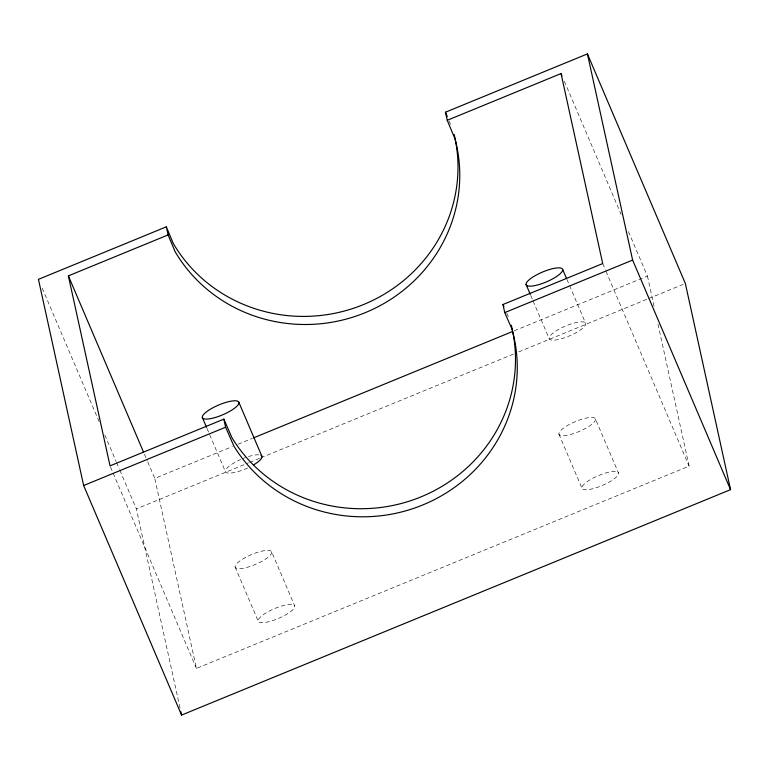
<?xml version="1.0" encoding="UTF-8"?>
<svg xmlns="http://www.w3.org/2000/svg" width="769" height="769" viewBox="0 0 769 769"><rect width="100%" height="100%" fill="white"/><g stroke="black" fill="none" stroke-linecap="round" stroke-linejoin="round"><path stroke-width="0.58" stroke-dasharray="3.85 2.88" d="M657.995 324.21L689.101 466.12L196.431 668.424L154.771 478.424L232.449 446.529M237.996 444.251L252.424 438.33M514.288 330.795L647.45 276.119L627.725 229.883M180.033 708.057L136.373 508.915L248.608 462.823M249.723 462.361L259.72 458.257M260.835 457.805L514.211 353.759M518.652 351.933L647.565 298.997M648.671 298.545L683.122 284.395M506.761 313.137L509.126 318.529M564.34 81.274L621.15 214.474M602.704 263.565L605.52 270.169M605.991 271.274L689.101 466.12M566.916 279.407L585.718 323.499A19.802 5.296 -23.1 0 1 559.265 339.321A19.802 5.296 -23.1 0 1 557.275 330.218A19.802 5.296 -23.1 0 1 585.718 323.499M595.475 419.057A19.802 5.296 -23.1 0 1 569.022 434.879A19.802 5.296 -23.1 0 1 567.032 425.786A19.802 5.296 -23.1 0 1 595.475 419.057L618.516 473.079A19.802 5.296 -23.1 0 1 592.063 488.901A19.802 5.296 -23.1 0 1 590.063 479.798A19.802 5.296 -23.1 0 1 618.516 473.079M530.783 295.536L532.667 299.948M533.138 301.054L549.124 338.533M558.88 434.091L581.912 488.104M271.717 552.007A19.802 5.296 -23.1 0 1 245.263 567.83A19.802 5.296 -23.1 0 1 243.273 558.727A19.802 5.296 -23.1 0 1 271.717 552.007L294.758 606.02A19.802 5.296 -23.1 0 1 268.304 621.842A19.802 5.296 -23.1 0 1 266.314 612.739A19.802 5.296 -23.1 0 1 294.758 606.02M207.024 428.477L225.365 471.474M235.122 567.032L258.163 621.044M144.447 454.21L147.263 460.814M147.735 461.919L154.771 478.424M42.218 288.173L99.182 421.72M104.824 434.966L116.129 461.448M116.6 462.553L119.416 469.177M119.887 470.282L136.373 508.915M110.505 466.975L196.431 668.424M449.144 121.05L450.528 124.367M647.45 276.119L654.131 306.62M247.666 467.975A19.802 5.296 -23.1 0 1 225.673 472.099A19.802 5.296 -23.1 0 1 240.61 459.516M242.514 458.709A19.802 5.296 -23.1 0 1 245.388 457.593M248.454 456.565A19.802 5.296 -23.1 0 1 258.932 454.825"/><path stroke-width="1.15" d="M166.335 226.826L38.45 279.349L83.648 485.518L181.571 715.083L730.55 489.651L685.352 283.482L587.429 53.917L445.462 112.216L447.241 120.3L455.065 139.083A152.349 146.619 -12.4 0 1 364.122 313.118A152.349 146.619 -12.4 0 1 175.015 251.501L168.113 234.92L166.335 226.826L173.246 243.417A152.349 146.619 -12.4 0 0 360.623 305.706A152.349 146.619 -12.4 0 0 454.162 134.46M511.308 325.287A152.349 146.619 -12.4 0 1 420.172 497.207A152.349 146.619 -12.4 0 1 232.151 438.061L223.837 419.134L110.034 465.87L68.374 275.869L168.113 234.92M447.241 120.3L561.053 73.564L561.985 75.766M223.837 419.134L225.615 427.218L233.93 446.145A152.349 146.619 -12.4 0 0 424.228 504.349A152.349 146.619 -12.4 0 0 511.846 328.767L504.752 312.599L502.974 304.514L602.704 263.565L561.053 73.564M83.648 485.518L225.615 427.218M504.752 312.599L632.627 260.085L587.429 53.917M253.53 437.878L512.077 331.708M502.974 304.514L503.926 306.677M632.627 260.085L730.55 489.651M562.677 269.486A19.802 5.296 -23.1 0 1 536.233 285.309A19.802 5.296 -23.1 0 1 534.234 276.206A19.802 5.296 -23.1 0 1 562.677 269.486L566.445 278.301M526.083 284.511L530.312 294.44M238.919 402.427A19.802 5.296 -23.1 0 1 212.475 418.249A19.802 5.296 -23.1 0 1 210.475 409.146A19.802 5.296 -23.1 0 1 238.919 402.427L261.96 456.45M202.324 417.461L206.553 427.381M68.374 275.869L143.505 452.009M445.462 112.216L447.308 116.638M180.802 711.565L181.571 715.083M261.037 455.344A19.802 5.296 -23.1 0 1 253.808 464.755"/></g></svg>
